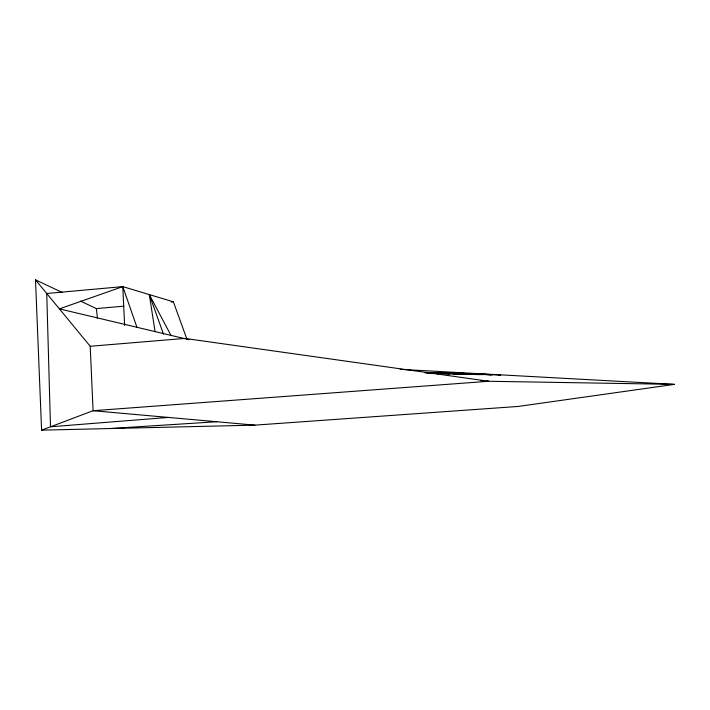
<?xml version="1.0" encoding="UTF-8"?>
<svg xmlns="http://www.w3.org/2000/svg" width="710" height="710" viewBox="0 0 710 710"><rect width="100%" height="100%" fill="white"/><g stroke="black" fill="none" stroke-linecap="round" stroke-linejoin="round"><path stroke-width="1.06" d="M41.588 430.154L93.09 410.717L488.693 381.27L674.5 384.367L518.06 406.457L254.908 425.139L41.588 430.154L35.5 279.846L62.436 292.564M186.97 339.353L173.373 301.812L122.777 286.618L59.409 308.877L189.073 339.673M136.995 327.434L122.777 286.618L46.745 293.496L50.499 426.79L168.359 417.427M80.39 301.04L96.347 308.584L123.859 306.161M171.172 302.007L173.373 301.812M35.5 279.846L90.206 346.276L184.849 338.421L488.693 381.27L486.492 381.084M110.307 428.538L216.816 421.74M456.53 374.01L459.095 374.001L454.48 373.575M459.308 373.629L468.529 373.93L461.322 373.762M430.571 373.495L433.677 373.567L431.609 373.424M436.898 373.637L438.523 373.682L425.255 372.777M453.486 373.939L461.757 374.099L432.177 372.564L453.965 374.037M469.585 374.321L479.552 374.64M490.699 374.898L460.95 373.265L482.48 374.711M428.148 372.466L426.55 372.43L449.98 373.948L425.192 372.688M435.762 372.741L438.833 372.812M451.986 373.132L459.725 373.327L448.463 372.963L470.109 374.418M438.931 372.741L453.442 373.442M400.112 369.351L674.5 384.367M498.704 375.004L500.719 375.137L471.245 373.522L492.678 374.942M480.981 380.604L484.291 380.888M254.908 425.139L93.09 410.717L90.206 346.276M155.055 331.552L149.322 294.597L171.128 335.67M149.322 294.597L163.513 334.215M96.347 308.584L97.501 318.488M122.777 286.618L124.614 325.358"/></g></svg>
